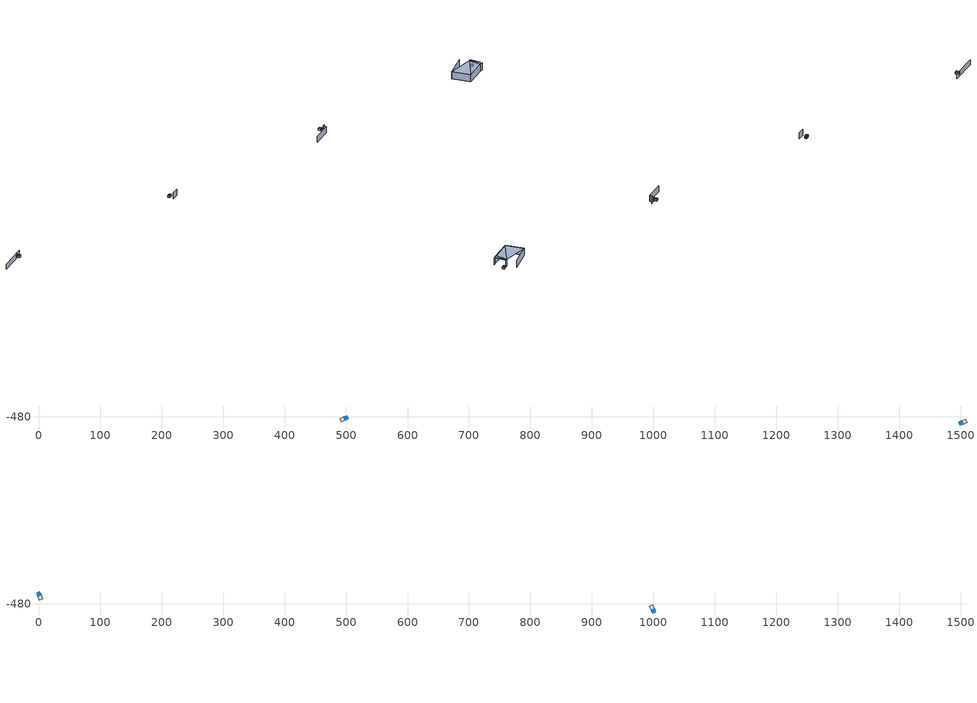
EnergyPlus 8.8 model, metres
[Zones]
1Perim
 floor adiabatic (115mmSandLimeBrick): 501.09,-484.86 498.5,-485.98 496.13,-480.47 498.72,-479.35 z0
 wall outside (U0-5): 501.09,-484.86 498.72,-479.35 z0:5.46
 wall to 1Core (115mmSandLimeBrick): 496.13,-480.47 498.5,-485.98 z0:5.46
 wall adiabatic (115mmSandLimeBrick): 498.72,-479.35 496.13,-480.47 / 498.5,-485.98 501.09,-484.86 z0:5.46
 window (Single): 501.05,-484.77 498.76,-479.44 z0.85:1.98
 ceiling adiabatic (115mmSandLimeBrick): 501.09,-484.86 498.72,-479.35 497.42,-479.91 499.8,-485.42 z5.46
 roof outside (U0-4): 499.8,-485.42 497.42,-479.91 496.13,-480.47 498.5,-485.98 z5.46
1Core
 floor adiabatic (115mmSandLimeBrick): 498.5,-485.98 492.26,-488.66 489.89,-483.15 496.13,-480.47 z0
 wall adiabatic (115mmSandLimeBrick): 496.13,-480.47 489.89,-483.15 492.26,-488.66 498.5,-485.98 z0:5.46
 ceiling adiabatic (115mmSandLimeBrick): 498.5,-485.98 496.13,-480.47 493.01,-481.81 495.38,-487.32 z5.46
 roof outside (U0-4): 495.38,-487.32 493.01,-481.81 489.89,-483.15 492.26,-488.66 z5.46
3Perim
 floor adiabatic (115mmSandLimeBrick): 1498.88,-487.82 1501.47,-486.69 1503.89,-492.18 1501.3,-493.32 z0
 wall outside (U0-5): 1498.88,-487.82 1501.3,-493.32 z0:5.46
 wall to 3Core (115mmSandLimeBrick): 1503.89,-492.18 1501.47,-486.69 z0:5.46
 wall adiabatic (115mmSandLimeBrick): 1501.3,-493.32 1503.89,-492.18 / 1501.47,-486.69 1498.88,-487.82 z0:5.46
 window (Single): 1498.92,-487.92 1501.26,-493.23 z0.85:1.98
 ceiling adiabatic (115mmSandLimeBrick): 1498.88,-487.82 1501.3,-493.32 1502.59,-492.75 1500.18,-487.26 z5.46
 roof outside (U0-4): 1500.18,-487.26 1502.59,-492.75 1503.89,-492.18 1501.47,-486.69 z5.46
3Core
 floor adiabatic (115mmSandLimeBrick): 1501.47,-486.69 1507.68,-483.95 1510.1,-489.44 1503.89,-492.18 z0
 wall adiabatic (115mmSandLimeBrick): 1503.89,-492.18 1510.1,-489.44 1507.68,-483.95 1501.47,-486.69 z0:5.46
 ceiling adiabatic (115mmSandLimeBrick): 1501.47,-486.69 1503.89,-492.18 1506.99,-490.81 1504.58,-485.32 z5.46
 roof outside (U0-4): 1504.58,-485.32 1506.99,-490.81 1510.1,-489.44 1507.68,-483.95 z5.46
0Perim
 floor adiabatic (115mmSandLimeBrick): 2.8,-462.89 3.91,-465.48 -1.6,-467.85 -2.72,-465.26 z5.46
 wall outside (U0-5): 2.8,-462.89 -2.72,-465.26 z5.46:10.91
 wall to 0Core (115mmSandLimeBrick): -1.6,-467.85 3.91,-465.48 z5.46:10.91
 wall adiabatic (115mmSandLimeBrick): -2.72,-465.26 -1.6,-467.85 / 3.91,-465.48 2.8,-462.89 z5.46:10.91
 window (Single): 2.7,-462.93 -2.62,-465.22 z6.31:7.43
 ceiling adiabatic (115mmSandLimeBrick): 2.8,-462.89 -2.72,-465.26 -2.16,-466.55 3.35,-464.18 z10.91
 roof outside (U0-4): 3.35,-464.18 -2.16,-466.55 -1.6,-467.85 3.91,-465.48 z10.91
0Core
 floor adiabatic (115mmSandLimeBrick): 3.91,-465.48 6.59,-471.72 1.08,-474.09 -1.6,-467.85 z5.46
 wall adiabatic (115mmSandLimeBrick): -1.6,-467.85 1.08,-474.09 6.59,-471.72 3.91,-465.48 z5.46:10.91
 ceiling adiabatic (115mmSandLimeBrick): 3.91,-465.48 -1.6,-467.85 -0.26,-470.97 5.25,-468.6 z10.91
 roof outside (U0-4): 5.25,-468.6 -0.26,-470.97 1.08,-474.09 6.59,-471.72 z10.91
2Perim
 floor adiabatic (115mmSandLimeBrick): 997.2,-493.23 996.09,-490.64 1001.6,-488.27 1002.72,-490.86 z5.46
 wall outside (U0-5): 997.2,-493.23 1002.72,-490.86 z5.46:10.91
 wall to 2Core (115mmSandLimeBrick): 1001.6,-488.27 996.09,-490.64 z5.46:10.91
 wall adiabatic (115mmSandLimeBrick): 1002.72,-490.86 1001.6,-488.27 / 996.09,-490.64 997.2,-493.23 z5.46:10.91
 window (Single): 997.3,-493.19 1002.62,-490.9 z6.31:7.43
 ceiling adiabatic (115mmSandLimeBrick): 997.2,-493.23 1002.72,-490.86 1002.16,-489.56 996.65,-491.93 z10.91
 roof outside (U0-4): 996.65,-491.93 1002.16,-489.56 1001.6,-488.27 996.09,-490.64 z10.91
2Core
 floor adiabatic (115mmSandLimeBrick): 996.09,-490.64 993.41,-484.4 998.92,-482.03 1001.6,-488.27 z5.46
 wall adiabatic (115mmSandLimeBrick): 1001.6,-488.27 998.92,-482.03 993.41,-484.4 996.09,-490.64 z5.46:10.91
 ceiling adiabatic (115mmSandLimeBrick): 996.09,-490.64 1001.6,-488.27 1000.26,-485.15 994.75,-487.52 z10.91
 roof outside (U0-4): 994.75,-487.52 1000.26,-485.15 998.92,-482.03 993.41,-484.4 z10.91
shading: -56.25,-488.28 14.45,-456.76 z0:15.16; 514.07,-490.17 496.47,-497.75 / 1009.38,-488.57 1003.7,-492.68 / 1003.7,-492.68 1007.06,-500.46 / 1007.06,-500.46 957.63,-521.75 z0:18.07; 1499.08,-488.28 1493.62,-490.65 / 1476.99,-470.42 1424.74,-503.9 / 1424.74,-503.9 1452.12,-546.69 / 1452.12,-546.69 1504.28,-521.04 / 1504.28,-521.04 1513.23,-518.16 z0:20.97; 1452.12,-546.69 1493.62,-490.65 1424.74,-503.9 z20.97; 1493.62,-490.65 1510.76,-513.79 1499.08,-488.28 z20.97; 1493.62,-490.65 1504.28,-521.04 1510.76,-513.79 z20.97; 1493.62,-490.65 1452.12,-546.69 1504.28,-521.04 z20.97
[Site:GroundTemperature:BuildingSurface]
14, 14, 14, 14, 14, 14, 14, 14, 14, 14, 14, 14
[Site:GroundReflectance]
0.2, 0.2, 0.2, 0.2, 0.2, 0.2, 0.2, 0.2, 0.2, 0.2, 0.2, 0.2
[Site:GroundReflectance:SnowModifier]
1, 1
[Building]
Building: North Axis {deg}=0; Terrain=Suburbs; Loads Convergence Tolerance Value=.04; Temperature Convergence Tolerance Value {deltaC}=.4; Solar Distribution=MinimalShadowing; Maximum Number of Warmup Days=25
[Construction]
115mmSandLimeBrick: Plaster_0.005_115mmSandLimeBrick, Sand-Lime Brick_0.08_115mmSandLimeBrick, Plaster_0.08_115mmSandLimeBrick
U0-5: XPS Board_0.01_U0-5, General Concrete_0.2_U0-5
U0-4: XPS Board_0.06_U0-4, General Concrete_0.2_U0-4
Single: Generic Clear Glass 6mm_0.006_Single
[Material] Roughness=Rough; Thermal Absorptance=0.9
Name | Thickness {m} | Conductivity {W/m-K} | Density {kg/m3} | Specific Heat {J/kg-K} | Solar Absorptance | Visible Absorptance
Plaster_0.005_115mmSandLimeBrick | 0.005 | 1 | 2000 | 1130 | 0.6 | 0.6
Sand-Lime Brick_0.08_115mmSandLimeBrick | 0.08 | 0.56 | 1200 | 1000 | 0.6 | 0.6
Plaster_0.08_115mmSandLimeBrick | 0.08 | 1 | 2000 | 1130 | 0.6 | 0.6
XPS Board_0.01_U0-5 | 0.01 | 0.034 | 35 | 1400 | 0.6 | 0.6
General Concrete_0.2_U0-5; General Concrete_0.2_U0-4 | 0.2 | 2 | 2400 | 950 | 0.7 | 0.7
XPS Board_0.06_U0-4 | 0.06 | 0.034 | 35 | 1400 | 0.6 | 0.6
[WindowMaterial:Glazing]
Generic Clear Glass 6mm_0.006_Single: Optical Data Type=SpectralAverage; Window Glass Spectral Data Set=SpectralAverage; Thickness {m}=0.006; Solar Transmittance at Normal Incidence=0.68; Front Side Solar Reflectance at Normal Incidence=0.09; Back Side Solar Reflectance at Normal Incidence=0.1; Visible Transmittance at Normal Incidence=0.81; Front Side Visible Reflectance at Normal Incidence=0.11; Back Side Visible Reflectance at Normal Incidence=0.12; Infrared Transmittance at Normal Incidence=0; Front Side Infrared Hemispherical Emissivity=0.2; Back Side Infrared Hemispherical Emissivity=0.2; Conductivity {W/m-K}=0.9; Dirt Correction Factor for Solar and Visible Transmittance=1
[EnergyManagementSystem:Sensor]
Name | Output:Variable or Output:Meter Index Key | Output:Variable or Output:Meter
OutdoorTemp | Environment | Site Outdoor Air Drybulb Temperature
OutdoorRelHumid | Environment | Site Outdoor Air Relative Humidity
USRNATVENT_0Perim; USRNATVENT_1Perim; USRNATVENT_2Perim; USRNATVENT_3Perim | AllOff | Schedule Value
[Zone] Type=1; Multiplier=1; Zone Inside Convection Algorithm=TARP; Zone Outside Convection Algorithm=DOE-2
Name | Volume {m3} | Floor Area {m2}
0Perim; 1Perim; 2Perim; 3Perim | 92.5093 | 16.9582
0Core; 1Core; 2Core; 3Core | 222.194 | 40.7313
[People] Number of People Schedule=60HrWk; Number of People Calculation Method=People/Area; People per Zone Floor Area {person/m2}=0.05; Fraction Radiant=0.3; Sensible Heat Fraction=AUTOCALCULATE; Carbon Dioxide Generation Rate {m3/s-W}=3.82e-08; Enable ASHRAE 55 Comfort Warnings=No; Mean Radiant Temperature Calculation Type=ZoneAveraged; Clothing Insulation Calculation Method=DynamicClothingModelASHRAE55; Thermal Comfort Model 1 Type=AdaptiveASH55
Name | Zone or ZoneList | Activity Level Schedule | Work Efficiency Schedule | Air Velocity Schedule
People 0Perim | 0Perim | 0PerimPeopleActivity | 0PerimWorkEfficiency | 0PerimAirVelocity
People 0Core | 0Core | 0CorePeopleActivity | 0CoreWorkEfficiency | 0CoreAirVelocity
People 1Perim | 1Perim | 1PerimPeopleActivity | 1PerimWorkEfficiency | 1PerimAirVelocity
People 1Core | 1Core | 1CorePeopleActivity | 1CoreWorkEfficiency | 1CoreAirVelocity
People 2Perim | 2Perim | 2PerimPeopleActivity | 2PerimWorkEfficiency | 2PerimAirVelocity
People 2Core | 2Core | 2CorePeopleActivity | 2CoreWorkEfficiency | 2CoreAirVelocity
People 3Perim | 3Perim | 3PerimPeopleActivity | 3PerimWorkEfficiency | 3PerimAirVelocity
People 3Core | 3Core | 3CorePeopleActivity | 3CoreWorkEfficiency | 3CoreAirVelocity
[ElectricEquipment] Schedule=AllOn; Design Level Calculation Method=Watts/Area; Watts per Zone Floor Area {W/m2}=15; Fraction Latent=0; Fraction Radiant=.2; Fraction Lost=0
Name | Zone or ZoneList
0Perim Equipment 1 | 0Perim
0Core Equipment 1 | 0Core
1Perim Equipment 1 | 1Perim
1Core Equipment 1 | 1Core
2Perim Equipment 1 | 2Perim
2Core Equipment 1 | 2Core
3Perim Equipment 1 | 3Perim
3Core Equipment 1 | 3Core
[Lights] Schedule=AllOn; Design Level Calculation Method=Watts/Area; Watts per Zone Floor Area {W/m2}=20; Return Air Fraction=0; Fraction Radiant=.42; Fraction Visible=.18; Fraction Replaceable=1
Name | Zone or ZoneList
0Perim General lighting | 0Perim
0Core General lighting | 0Core
1Perim General lighting | 1Perim
1Core General lighting | 1Core
2Perim General lighting | 2Perim
2Core General lighting | 2Core
3Perim General lighting | 3Perim
3Core General lighting | 3Core
[Daylighting:Controls] Daylighting Method=SplitFlux; Lighting Control Type=Continuous; Minimum Input Power Fraction for Continuous or ContinuousOff Dimming Control=0.1; Minimum Light Output Fraction for Continuous or ContinuousOff Dimming Control=0.1; Number of Stepped Control Steps=3; Probability Lighting will be Reset When Needed in Manual Stepped Control=1; Glare Calculation Azimuth Angle of View Direction Clockwise from Zone y-Axis {deg}=0; Maximum Allowable Discomfort Glare Index=22; Fraction of Zone Controlled by Reference Point 1=1; Illuminance Setpoint at Reference Point 1 {lux}=500
Name | Zone | Glare Calculation Daylighting Reference Point | Daylighting Reference Point 1
0Perim_DaylCtrl | 0Perim | 0Perim_DaylRefPt1 | 0Perim_DaylRefPt1
0Core_DaylCtrl | 0Core | 0Core_DaylRefPt1 | 0Core_DaylRefPt1
1Perim_DaylCtrl | 1Perim | 1Perim_DaylRefPt1 | 1Perim_DaylRefPt1
1Core_DaylCtrl | 1Core | 1Core_DaylRefPt1 | 1Core_DaylRefPt1
2Perim_DaylCtrl | 2Perim | 2Perim_DaylRefPt1 | 2Perim_DaylRefPt1
2Core_DaylCtrl | 2Core | 2Core_DaylRefPt1 | 2Core_DaylRefPt1
3Perim_DaylCtrl | 3Perim | 3Perim_DaylRefPt1 | 3Perim_DaylRefPt1
3Core_DaylCtrl | 3Core | 3Core_DaylRefPt1 | 3Core_DaylRefPt1
[ZoneControl:Thermostat]
Name | Zone or ZoneList | Control Type Schedule | Control 1
0Perim Thermostat | 0Perim | 0PerimZoneControlTypeSched | Dual Setpoint - Zone 0Perim
0Core Thermostat | 0Core | 0CoreZoneControlTypeSched | Dual Setpoint - Zone 0Core
1Perim Thermostat | 1Perim | 1PerimZoneControlTypeSched | Dual Setpoint - Zone 1Perim
1Core Thermostat | 1Core | 1CoreZoneControlTypeSched | Dual Setpoint - Zone 1Core
2Perim Thermostat | 2Perim | 2PerimZoneControlTypeSched | Dual Setpoint - Zone 2Perim
2Core Thermostat | 2Core | 2CoreZoneControlTypeSched | Dual Setpoint - Zone 2Core
3Perim Thermostat | 3Perim | 3PerimZoneControlTypeSched | Dual Setpoint - Zone 3Perim
3Core Thermostat | 3Core | 3CoreZoneControlTypeSched | Dual Setpoint - Zone 3Core
[ThermostatSetpoint:DualSetpoint]
Name | Heating Setpoint Temperature Schedule | Cooling Setpoint Temperature Schedule
Dual Setpoint - Zone 0Perim | 0PerimHeating_SP_Sch | 0PerimCooling_SP_Sch
Dual Setpoint - Zone 0Core | 0CoreHeating_SP_Sch | 0CoreCooling_SP_Sch
Dual Setpoint - Zone 1Perim | 1PerimHeating_SP_Sch | 1PerimCooling_SP_Sch
Dual Setpoint - Zone 1Core | 1CoreHeating_SP_Sch | 1CoreCooling_SP_Sch
Dual Setpoint - Zone 2Perim | 2PerimHeating_SP_Sch | 2PerimCooling_SP_Sch
Dual Setpoint - Zone 2Core | 2CoreHeating_SP_Sch | 2CoreCooling_SP_Sch
Dual Setpoint - Zone 3Perim | 3PerimHeating_SP_Sch | 3PerimCooling_SP_Sch
Dual Setpoint - Zone 3Core | 3CoreHeating_SP_Sch | 3CoreCooling_SP_Sch
[Zone equipment]
0Perim: 0Perim Ideal Loads Air
0Core: 0Core Ideal Loads Air
1Perim: 1Perim Ideal Loads Air
1Core: 1Core Ideal Loads Air
2Perim: 2Perim Ideal Loads Air
2Core: 2Core Ideal Loads Air
3Perim: 3Perim Ideal Loads Air
3Core: 3Core Ideal Loads Air
[ZoneHVAC:IdealLoadsAirSystem] Maximum Heating Supply Air Temperature {C}=30; Minimum Cooling Supply Air Temperature {C}=18; Maximum Heating Supply Air Humidity Ratio {kgWater/kgDryAir}=0.01; Minimum Cooling Supply Air Humidity Ratio {kgWater/kgDryAir}=0.008; Heating Limit=NoLimit; Maximum Heating Air Flow Rate {m3/s}=100; Cooling Limit=NoLimit; Maximum Cooling Air Flow Rate {m3/s}=100; Heating Availability Schedule=AllOn; Cooling Availability Schedule=AllOn; Dehumidification Control Type=None; Humidification Control Type=None; Demand Controlled Ventilation Type=OccupancySchedule; Outdoor Air Economizer Type=DifferentialEnthalpy; Heat Recovery Type=Enthalpy; Sensible Heat Recovery Effectiveness=0.7; Latent Heat Recovery Effectiveness=0.65
Name | Design Specification Outdoor Air Object
0Perim Ideal Loads Air | 0PerimMinFreshAir
0Core Ideal Loads Air | 0CoreMinFreshAir
1Perim Ideal Loads Air | 1PerimMinFreshAir
1Core Ideal Loads Air | 1CoreMinFreshAir
2Perim Ideal Loads Air | 2PerimMinFreshAir
2Core Ideal Loads Air | 2CoreMinFreshAir
3Perim Ideal Loads Air | 3PerimMinFreshAir
3Core Ideal Loads Air | 3CoreMinFreshAir
[DesignSpecification:OutdoorAir] Outdoor Air Method=Sum; Outdoor Air Flow per Person {m3/s-person}=0.0005; Outdoor Air Flow per Zone Floor Area {m3/s-m2}=0.0005; Outdoor Air Schedule=30HrWk
0PerimMinFreshAir; 0CoreMinFreshAir; 1PerimMinFreshAir; 1CoreMinFreshAir; 2PerimMinFreshAir; 2CoreMinFreshAir; 3PerimMinFreshAir; 3CoreMinFreshAir
[ZoneVentilation:DesignFlowRate] Schedule=AllOn; Design Flow Rate Calculation Method=AirChanges/Hour; Air Changes per Hour {1/hr}=0; Ventilation Type=NATURAL; Fan Pressure Rise {Pa}=0; Fan Total Efficiency=1; Constant Term Coefficient=1; Temperature Term Coefficient=0; Velocity Term Coefficient=0; Velocity Squared Term Coefficient=0; Minimum Indoor Temperature {C}=18; Delta Temperature {deltaC}=1; Maximum Wind Speed {m/s}=40
Name | Zone or ZoneList
0Perim ScheduledVent | 0Perim
1Perim ScheduledVent | 1Perim
2Perim ScheduledVent | 2Perim
3Perim ScheduledVent | 3Perim
[EnergyManagementSystem:Actuator] Actuated Component Type=Schedule:Constant; Actuated Component Control Type=Schedule Value
Name | Actuated Component Unique
NATVENT_AVAIL_SCHED_ACTUATOR_0Perim | NATVENT_AVAIL_SCHED_0Perim
NATVENT_AVAIL_SCHED_ACTUATOR_1Perim | NATVENT_AVAIL_SCHED_1Perim
NATVENT_AVAIL_SCHED_ACTUATOR_2Perim | NATVENT_AVAIL_SCHED_2Perim
NATVENT_AVAIL_SCHED_ACTUATOR_3Perim | NATVENT_AVAIL_SCHED_3Perim
[EnergyManagementSystem:ProgramCallingManager]
My 0Perim_Setpoint_Schedule_Calculator_Example: BeginTimestepBeforePredictor; 0Perim_ErlEnforceBinary
My 1Perim_Setpoint_Schedule_Calculator_Example: BeginTimestepBeforePredictor; 1Perim_ErlEnforceBinary
My 2Perim_Setpoint_Schedule_Calculator_Example: BeginTimestepBeforePredictor; 2Perim_ErlEnforceBinary
My 3Perim_Setpoint_Schedule_Calculator_Example: BeginTimestepBeforePredictor; 3Perim_ErlEnforceBinary
[EnergyManagementSystem:Program]
0Perim_ErlEnforceBinary: IF (USRNATVENT_0Perim > 0); Set NATVENT_AVAIL_SCHED_ACTUATOR_0Perim = 1; ELSE; Set NATVENT_AVAIL_SCHED_ACTUATOR_0Perim = 0; ENDIF
1Perim_ErlEnforceBinary: IF (USRNATVENT_1Perim > 0); Set NATVENT_AVAIL_SCHED_ACTUATOR_1Perim = 1; ELSE; Set NATVENT_AVAIL_SCHED_ACTUATOR_1Perim = 0; ENDIF
2Perim_ErlEnforceBinary: IF (USRNATVENT_2Perim > 0); Set NATVENT_AVAIL_SCHED_ACTUATOR_2Perim = 1; ELSE; Set NATVENT_AVAIL_SCHED_ACTUATOR_2Perim = 0; ENDIF
3Perim_ErlEnforceBinary: IF (USRNATVENT_3Perim > 0); Set NATVENT_AVAIL_SCHED_ACTUATOR_3Perim = 1; ELSE; Set NATVENT_AVAIL_SCHED_ACTUATOR_3Perim = 0; ENDIF
[ZoneVentilation:WindandStackOpenArea] Opening Area {m2}=5.23692; Opening Effectiveness=0; Effective Angle {deg}=0; Height Difference {m}=0.282162; Discharge Coefficient for Opening=0.6; Minimum Indoor Temperature {C}=22; Maximum Indoor Temperature {C}=100; Delta Temperature {deltaC}=1; Minimum Outdoor Temperature {C}=22; Maximum Outdoor Temperature {C}=26; Maximum Wind Speed {m/s}=40
Name | Zone | Opening Area Fraction Schedule
0PerimNatVent_Buoy | 0Perim | NATVENT_AVAIL_SCHED_0Perim
1PerimNatVent_Buoy | 1Perim | NATVENT_AVAIL_SCHED_1Perim
2PerimNatVent_Buoy | 2Perim | NATVENT_AVAIL_SCHED_2Perim
3PerimNatVent_Buoy | 3Perim | NATVENT_AVAIL_SCHED_3Perim
[ZoneInfiltration:DesignFlowRate] Schedule=On; Design Flow Rate Calculation Method=AirChanges/Hour; Air Changes per Hour {1/hr}=0.05; Constant Term Coefficient=1; Temperature Term Coefficient=0; Velocity Term Coefficient=0; Velocity Squared Term Coefficient=0
Name | Zone or ZoneList
0PerimInfiltration | 0Perim
1PerimInfiltration | 1Perim
2PerimInfiltration | 2Perim
3PerimInfiltration | 3Perim
[WaterUse:Equipment]
Name | Peak Flow Rate {m3/s} | Flow Rate Fraction Schedule | Target Temperature Schedule | Hot Water Supply Temperature Schedule | Cold Water Supply Temperature Schedule
DHW 0Perim | 0 | equipOffice | DHW Supply Temperature 0Perim | DHW Supply Temperature 0Perim | DHW Mains Temperature 0Perim
DHW 0Core | 3.39427e-05 | 60HrWk | DHW Supply Temperature 0Core | DHW Supply Temperature 0Core | DHW Mains Temperature 0Core
DHW 1Perim | 0 | equipOffice | DHW Supply Temperature 1Perim | DHW Supply Temperature 1Perim | DHW Mains Temperature 1Perim
DHW 1Core | 3.39427e-05 | 60HrWk | DHW Supply Temperature 1Core | DHW Supply Temperature 1Core | DHW Mains Temperature 1Core
DHW 2Perim | 0 | equipOffice | DHW Supply Temperature 2Perim | DHW Supply Temperature 2Perim | DHW Mains Temperature 2Perim
DHW 2Core | 3.39427e-05 | 60HrWk | DHW Supply Temperature 2Core | DHW Supply Temperature 2Core | DHW Mains Temperature 2Core
DHW 3Perim | 0 | equipOffice | DHW Supply Temperature 3Perim | DHW Supply Temperature 3Perim | DHW Mains Temperature 3Perim
DHW 3Core | 3.39427e-05 | 60HrWk | DHW Supply Temperature 3Core | DHW Supply Temperature 3Core | DHW Mains Temperature 3Core
[Schedule:Constant]
On: On/Off, 1
0PerimPeopleActivity; 0CorePeopleActivity; 1PerimPeopleActivity; 1CorePeopleActivity; 2PerimPeopleActivity; 2CorePeopleActivity; 3PerimPeopleActivity; 3CorePeopleActivity: Any Number, 125.28
0PerimAirVelocity; 0CoreAirVelocity; 1PerimAirVelocity; 1CoreAirVelocity; 2PerimAirVelocity; 2CoreAirVelocity; 3PerimAirVelocity; 3CoreAirVelocity: Any Number, 0.2
0PerimWorkEfficiency; 0CoreWorkEfficiency; 1PerimWorkEfficiency; 1CoreWorkEfficiency; 2PerimWorkEfficiency; 2CoreWorkEfficiency; 3PerimWorkEfficiency; 3CoreWorkEfficiency: Any Number, 0
0PerimHeating_SP_Sch; 0PerimCooling_SP_Sch; 0CoreHeating_SP_Sch; 0CoreCooling_SP_Sch; 1PerimHeating_SP_Sch; 1PerimCooling_SP_Sch; 1CoreHeating_SP_Sch; 1CoreCooling_SP_Sch; 2PerimHeating_SP_Sch; 2PerimCooling_SP_Sch; 2CoreHeating_SP_Sch; 2CoreCooling_SP_Sch; 3PerimHeating_SP_Sch; 3PerimCooling_SP_Sch; 3CoreHeating_SP_Sch; 3CoreCooling_SP_Sch: Temperature, 22
0PerimZoneControlTypeSched; 0CoreZoneControlTypeSched; 1PerimZoneControlTypeSched; 1CoreZoneControlTypeSched; 2PerimZoneControlTypeSched; 2CoreZoneControlTypeSched; 3PerimZoneControlTypeSched; 3CoreZoneControlTypeSched: Any Number, 4
NATVENT_AVAIL_SCHED_0Perim; NATVENT_AVAIL_SCHED_1Perim; NATVENT_AVAIL_SCHED_2Perim; NATVENT_AVAIL_SCHED_3Perim: Fraction, 1
DHW Supply Temperature 0Perim; DHW Supply Temperature 0Core; DHW Supply Temperature 1Perim; DHW Supply Temperature 1Core; DHW Supply Temperature 2Perim; DHW Supply Temperature 2Core; DHW Supply Temperature 3Perim; DHW Supply Temperature 3Core: Temperature, 65
DHW Mains Temperature 0Perim; DHW Mains Temperature 0Core; DHW Mains Temperature 1Perim; DHW Mains Temperature 1Core; DHW Mains Temperature 2Perim; DHW Mains Temperature 2Core; DHW Mains Temperature 3Perim; DHW Mains Temperature 3Core: Temperature, 10
[Schedule:Year]
60HrWk: 60HrWk, 1, 1, 12, 31
30HrWk: 30HrWk, 1, 1, 12, 31
AllOn: AllOn, 1, 1, 12, 31
equipOffice: equipOffice, 1, 1, 12, 31
AllOff: AllOff, 1, 1, 12, 31
[Schedule:Week:Daily]
60HrWk: 60HrWkDay, 60HrWkDay, 60HrWkDay, 60HrWkDay, 60HrWkDay, 60HrWkDay, 60HrWkDay, 60HrWkDay, 60HrWkDay, 60HrWkDay, 60HrWkDay, 60HrWkDay
30HrWk: 30HrWkDay, 30HrWkDay, 30HrWkDay, 30HrWkDay, 30HrWkDay, 30HrWkDay, 30HrWkDay, 30HrWkDay, 30HrWkDay, 30HrWkDay, 30HrWkDay, 30HrWkDay
AllOn: AllOn, AllOn, AllOn, AllOn, AllOn, AllOn, AllOn, AllOn, AllOn, AllOn, AllOn, AllOn
equipOffice: equipOfficeWeekEnd, equipOffice, equipOffice, equipOffice, equipOffice, equipOffice, equipOfficeWeekEnd, equipOfficeWeekEnd, equipOffice, equipOffice, equipOffice, equipOffice
AllOff: AllOff, AllOff, AllOff, AllOff, AllOff, AllOff, AllOff, AllOff, AllOff, AllOff, AllOff, AllOff
[Schedule:Day:Hourly]
60HrWkDay: 0.2, 0.2, 0.2, 0.2, 0.2, 0.2, 0.2, 0.4, 0.8, 0.8, 1, 1, 0.8, 1, 1, 1, 0.8, 0.4, 0.2, 0.2, 0.2, 0.2, 0.2, 0.2
30HrWkDay; equipOffice; equipOfficeWeekEnd: 0.1, 0.1, 0.1, 0.1, 0.1, 0.1, 0.1, 0.2, 0.4, 0.6, 0.8, 0.8, 0.4, 0.6, 0.8, 0.8, 0.4, 0.2, 0.1, 0.1, 0.1, 0.1, 0.1, 0.1
AllOn: 1, 1, 1, 1, 1, 1, 1, 1, 1, 1, 1, 1, 1, 1, 1, 1, 1, 1, 1, 1, 1, 1, 1, 1
AllOff: 0, 0, 0, 0, 0, 0, 0, 0, 0, 0, 0, 0, 0, 0, 0, 0, 0, 0, 0, 0, 0, 0, 0, 0
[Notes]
----  This file was generated with Archsim v.4.0.2.17
-------------------------ERL SENSORS--------------------------
115mmSandLimeBrick GasType: Partition
